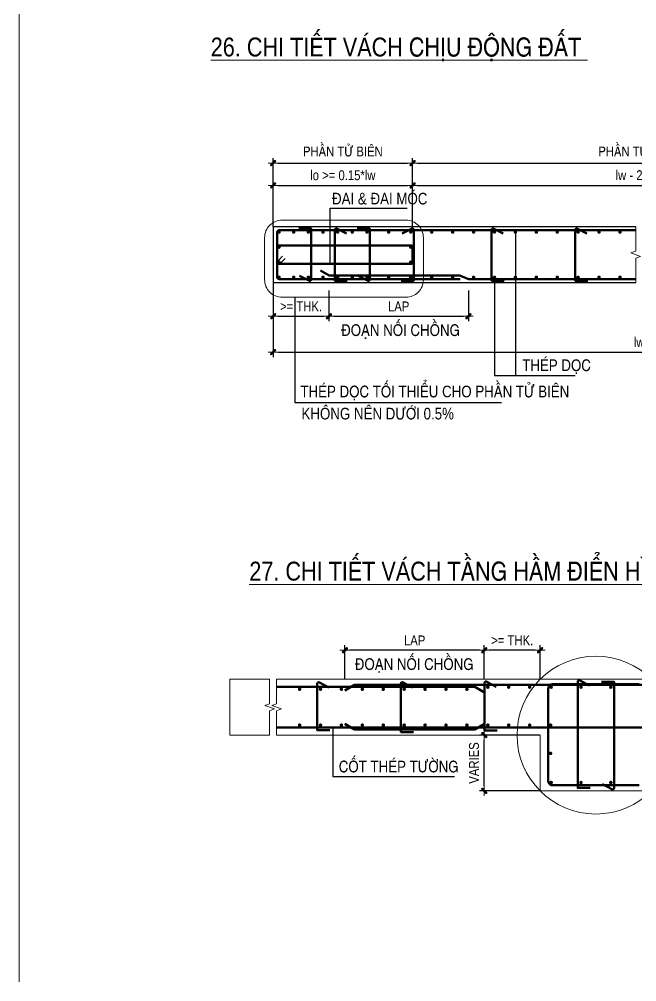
# Model space of a CAD drawing. Header units: millimetres. Extents: x -88960 to 836140, y 175458 to 320791.
# Drawn here: x 122943 to 135470, y 192909 to 212420 of the extents above; entities that cross this region are included whole.
import ezdxf
from ezdxf.enums import TextEntityAlignment as Align

# ---------------------------------------------------------------- set-up
doc = ezdxf.new("R2010")
doc.units = ezdxf.units.MM
doc.header["$LTSCALE"] = 1000
doc.layers.get('DEFPOINTS').update_dxf_attribs({"linetype": 'CONTINUOUS'})
for name, color, linetype, lineweight in [('Ap0402_Reinf.S', 6, 'CONTINUOUS', 35), ('CHUNHO', 1, 'CONTINUOUS', 13), ('CTHEP', 4, 'CONTINUOUS', 50), ('DBAO', 2, 'CONTINUOUS', 13), ('DGIONG', 4, 'CONTINUOUS', 13), ('KTH', 154, 'CONTINUOUS', 15), ('STICK', 1, 'CONTINUOUS', 9), ('TEXT', 1, 'CONTINUOUS', 15)]:
    doc.layers.add(name, color=color, linetype=linetype, lineweight=lineweight)
doc.layers.add('S-LINK-3', color=3, linetype='CONTINUOUS')
doc.layers.add('SW', color=7, linetype='CONTINUOUS')
doc.styles.add('romans', font='romans.shx', dxfattribs={"width": 0.8})
doc.styles.add('Star-HelCon', font='VHELVCN_0.TTF')
doc.styles.add('TTP-HelCon', font='VHELVCN_0.TTF')
doc.dimstyles.new('Star-100', dxfattribs={"dimscale": 100, "dimtxt": 2, "dimasz": 1, "dimexe": 1, "dimexo": 0.0625, "dimgap": 0.09, "dimtad": 0, "dimtoh": 1, "dimdec": 4, "dimrnd": 1, "dimdsep": 46, "dimtxsty": 'Star-HelCon', "dimblk": 'Stick', "dimcen": 0.09, "dimdle": 1.5, "dimclrd": 256, "dimclre": 256, "dimclrt": 7, "dimadec": 0, "dimazin": 0, "dimtfac": 1, "dimtdec": 4, "dimtix": 1, "dimtmove": 0, "dimatfit": 3, "dimfxl": 0.18, "dimtvp": 1, "dimtolj": 1, "dimtzin": 0, "dimarcsym": 2})
doc.dimstyles.new('TL 20', dxfattribs={"dimscale": 0, "dimtxt": 250, "dimasz": 200, "dimexe": 100, "dimexo": 200, "dimgap": 100, "dimtad": 1, "dimdec": 1, "dimlfac": 0.2, "dimdsep": 46, "dimtxsty": 'romans', "dimcen": 200, "dimdle": 100, "dimclrd": 256, "dimclre": 256, "dimclrt": 1, "dimaunit": 1, "dimadec": 0, "dimazin": 0, "dimtfac": 1, "dimtdec": 1, "dimtix": 1, "dimtmove": 2, "dimatfit": 3, "dimldrblk": 'OPEN30', "dimfxl": 1, "dimtolj": 1, "dimtzin": 0, "dimarcsym": 0})

# ---------------------------------------------------------------- blocks, each defined once
blk = doc.blocks.new('Stick')
at = {"layer": 'STICK'}
h = blk.add_hatch(color=256, dxfattribs=at)
edge = h.paths.add_edge_path()
edge.add_line((0.3, 0.5), (-0.5, -0.3))
edge.add_arc((-0.4, -0.4), 0.141, 135, 315)
edge.add_line((-0.3, -0.5), (0.5, 0.3))
edge.add_arc((0.4, 0.4), 0.141, 315, 495)
blk.add_line((1, 0), (-1, 0), dxfattribs=at)
blk.add_lwpolyline([(0.3, 0.5), (-0.5, -0.3, 1), (-0.3, -0.5), (0.5, 0.3, 1), (0.3, 0.5, 1)], format="xyb", dxfattribs=at)
blk = doc.blocks.new('*D688')
at = {"layer": 'DEFPOINTS', "color": 0, "transparency": 16777216}
for p in [(128094, 207082), (142944, 207082), (142944, 205673)]:
    blk.add_point(p, dxfattribs=at)
at = {"layer": 'KTH', "lineweight": -2, "transparency": 16777216}
for p, q in [((128094, 207076), (128094, 205573)), ((142944, 207076), (142944, 205573)), ((128194, 205673), (142844, 205673))]:
    blk.add_line(p, q, dxfattribs=at)
at = {"layer": 'KTH', "lineweight": -2, "transparency": 16777216, "xscale": 100, "yscale": 100, "zscale": 100, "rotation": 180}
blk.add_blockref('Stick', (128094, 205673), dxfattribs=at)
at = {"layer": 'KTH', "lineweight": -2, "transparency": 16777216, "xscale": 100, "yscale": 100, "zscale": 100}
blk.add_blockref('Stick', (142944, 205673), dxfattribs=at)
at = {"layer": 'KTH', "color": 7, "transparency": 16777216, "insert": (135519, 205873), "char_height": 200, "attachment_point": 5, "style": 'Star-HelCon'}
blk.add_mtext('\\A1;lw', dxfattribs=at)
blk = doc.blocks.new('*D689')
at = {"layer": 'DEFPOINTS', "color": 0, "transparency": 16777216}
for p in [(130922, 209505), (128094, 208214), (130922, 208214)]:
    blk.add_point(p, dxfattribs=at)
at = {"layer": 'KTH', "lineweight": -2, "transparency": 16777216}
for p, q in [((128094, 208220), (128094, 209605)), ((130922, 208220), (130922, 209605)), ((128194, 209505), (130822, 209505))]:
    blk.add_line(p, q, dxfattribs=at)
at = {"layer": 'KTH', "lineweight": -2, "transparency": 16777216, "xscale": 100, "yscale": 100, "zscale": 100, "rotation": 180}
blk.add_blockref('Stick', (128094, 209505), dxfattribs=at)
at = {"layer": 'KTH', "lineweight": -2, "transparency": 16777216, "xscale": 100, "yscale": 100, "zscale": 100}
blk.add_blockref('Stick', (130922, 209505), dxfattribs=at)
at = {"layer": 'KTH', "color": 7, "transparency": 16777216, "insert": (129508, 209737), "char_height": 200, "attachment_point": 5, "style": 'Star-HelCon'}
blk.add_mtext('\\A1;PHAÀN TÖÛ BIEÂN', dxfattribs=at)
blk = doc.blocks.new('*D690')
at = {"layer": 'DEFPOINTS', "color": 0, "transparency": 16777216}
for p in [(140116, 209505), (130922, 208922), (140116, 208214)]:
    blk.add_point(p, dxfattribs=at)
at = {"layer": 'KTH', "lineweight": -2, "transparency": 16777216}
for p, q in [((130922, 208928), (130922, 209605)), ((140116, 208220), (140116, 209605)), ((131022, 209505), (140016, 209505))]:
    blk.add_line(p, q, dxfattribs=at)
at = {"layer": 'KTH', "lineweight": -2, "transparency": 16777216, "xscale": 100, "yscale": 100, "zscale": 100, "rotation": 180}
blk.add_blockref('Stick', (130922, 209505), dxfattribs=at)
at = {"layer": 'KTH', "lineweight": -2, "transparency": 16777216, "xscale": 100, "yscale": 100, "zscale": 100}
blk.add_blockref('Stick', (140116, 209505), dxfattribs=at)
at = {"layer": 'KTH', "color": 7, "transparency": 16777216, "insert": (135519, 209737), "char_height": 200, "attachment_point": 5, "style": 'Star-HelCon'}
blk.add_mtext('\\A1;PHAÀN TÖÛ GIÖÕA', dxfattribs=at)
blk = doc.blocks.new('A$C65BE6BB0')
at = {"layer": 'S-LINK-3'}
blk.add_line((18, -17), (-51, -88), dxfattribs=at)
blk.add_lwpolyline([(-18, 17), (-86, -53)], dxfattribs=at)
blk = doc.blocks.new('*D694')
at = {"layer": 'DEFPOINTS', "color": 0, "transparency": 16777216}
for p in [(140116, 209053), (130922, 208214), (140116, 208214)]:
    blk.add_point(p, dxfattribs=at)
at = {"layer": 'KTH', "lineweight": -2, "transparency": 16777216}
for p, q in [((130922, 208220), (130922, 209153)), ((140116, 208220), (140116, 209153)), ((131022, 209053), (140016, 209053))]:
    blk.add_line(p, q, dxfattribs=at)
at = {"layer": 'KTH', "lineweight": -2, "transparency": 16777216, "xscale": 100, "yscale": 100, "zscale": 100, "rotation": 180}
blk.add_blockref('Stick', (130922, 209053), dxfattribs=at)
at = {"layer": 'KTH', "lineweight": -2, "transparency": 16777216, "xscale": 100, "yscale": 100, "zscale": 100}
blk.add_blockref('Stick', (140116, 209053), dxfattribs=at)
at = {"layer": 'KTH', "color": 7, "transparency": 16777216, "insert": (135448, 209257), "char_height": 200, "attachment_point": 5, "style": 'Star-HelCon'}
blk.add_mtext('\\A1;lw - 2*lo', dxfattribs=at)
blk = doc.blocks.new('*D695')
at = {"layer": 'DEFPOINTS', "color": 0, "transparency": 16777216}
for p in [(130922, 209053), (128094, 208214), (130922, 208214)]:
    blk.add_point(p, dxfattribs=at)
at = {"layer": 'KTH', "lineweight": -2, "transparency": 16777216}
for p, q in [((128094, 208220), (128094, 209153)), ((130922, 208220), (130922, 209153)), ((128194, 209053), (130822, 209053))]:
    blk.add_line(p, q, dxfattribs=at)
at = {"layer": 'KTH', "lineweight": -2, "transparency": 16777216, "xscale": 100, "yscale": 100, "zscale": 100, "rotation": 180}
blk.add_blockref('Stick', (128094, 209053), dxfattribs=at)
at = {"layer": 'KTH', "lineweight": -2, "transparency": 16777216, "xscale": 100, "yscale": 100, "zscale": 100}
blk.add_blockref('Stick', (130922, 209053), dxfattribs=at)
at = {"layer": 'KTH', "color": 7, "transparency": 16777216, "insert": (129508, 209257), "char_height": 200, "attachment_point": 5, "style": 'Star-HelCon'}
blk.add_mtext('\\A1;lo >= 0.15*lw', dxfattribs=at)
blk = doc.blocks.new('*D712')
at = {"layer": 'DEFPOINTS', "color": 0, "transparency": 16777216}
for p in [(132378, 199629), (132378, 199041), (133510, 199041)]:
    blk.add_point(p, dxfattribs=at)
at = {"layer": 'KTH', "lineweight": -2, "transparency": 16777216}
for p, q in [((132378, 199047), (132378, 199729)), ((133410, 199629), (132478, 199629)), ((133510, 199047), (133510, 199729))]:
    blk.add_line(p, q, dxfattribs=at)
at = {"layer": 'KTH', "lineweight": -2, "transparency": 16777216, "xscale": 100, "yscale": 100, "zscale": 100, "rotation": 180}
blk.add_blockref('Stick', (132378, 199629), dxfattribs=at)
at = {"layer": 'KTH', "lineweight": -2, "transparency": 16777216, "xscale": 100, "yscale": 100, "zscale": 100}
blk.add_blockref('Stick', (133510, 199629), dxfattribs=at)
at = {"layer": 'KTH', "color": 7, "transparency": 16777216, "insert": (132944, 199832), "char_height": 200, "attachment_point": 5, "style": 'Star-HelCon'}
blk.add_mtext('\\A1;>= THK.', dxfattribs=at)
blk = doc.blocks.new('*D713')
at = {"layer": 'DEFPOINTS', "color": 0, "transparency": 16777216}
for p in [(129550, 199629), (129550, 199041), (132378, 199041)]:
    blk.add_point(p, dxfattribs=at)
at = {"layer": 'KTH', "lineweight": -2, "transparency": 16777216}
for p, q in [((129550, 199047), (129550, 199729)), ((132278, 199629), (129650, 199629)), ((132378, 199047), (132378, 199729))]:
    blk.add_line(p, q, dxfattribs=at)
at = {"layer": 'KTH', "lineweight": -2, "transparency": 16777216, "xscale": 100, "yscale": 100, "zscale": 100, "rotation": 180}
blk.add_blockref('Stick', (129550, 199629), dxfattribs=at)
at = {"layer": 'KTH', "lineweight": -2, "transparency": 16777216, "xscale": 100, "yscale": 100, "zscale": 100}
blk.add_blockref('Stick', (132378, 199629), dxfattribs=at)
at = {"layer": 'KTH', "color": 7, "transparency": 16777216, "insert": (130964, 199829), "char_height": 200, "attachment_point": 5, "style": 'Star-HelCon'}
blk.add_mtext('\\A1;LAP', dxfattribs=at)
blk = doc.blocks.new('*D715')
at = {"layer": 'DEFPOINTS', "color": 0, "transparency": 16777216}
for p in [(132378, 197909), (133510, 197909), (133510, 196778)]:
    blk.add_point(p, dxfattribs=at)
at = {"layer": 'KTH', "lineweight": -2, "transparency": 16777216}
for p, q in [((133503, 197909), (132278, 197909)), ((132378, 196878), (132378, 197809)), ((133503, 196778), (132278, 196778))]:
    blk.add_line(p, q, dxfattribs=at)
at = {"layer": 'KTH', "lineweight": -2, "transparency": 16777216, "xscale": 100, "yscale": 100, "zscale": 100}
for p, rotation in [((132378, 197909), 90), ((132378, 196778), 270)]:
    blk.add_blockref('Stick', p, dxfattribs=dict(at, rotation=rotation))
at = {"layer": 'KTH', "color": 7, "transparency": 16777216, "insert": (132169, 197344), "char_height": 200, "attachment_point": 5, "rotation": 90, "style": 'Star-HelCon'}
blk.add_mtext('\\A1;VARIES', dxfattribs=at)
blk = doc.blocks.new('*D717')
at = {"layer": 'DEFPOINTS', "color": 0, "transparency": 16777216}
for p in [(129225, 206929), (132054, 206929), (132054, 206399)]:
    blk.add_point(p, dxfattribs=at)
at = {"layer": 'KTH', "lineweight": -2, "transparency": 16777216}
for p, q in [((129225, 206923), (129225, 206299)), ((132054, 206923), (132054, 206299)), ((129325, 206399), (131954, 206399))]:
    blk.add_line(p, q, dxfattribs=at)
at = {"layer": 'KTH', "lineweight": -2, "transparency": 16777216, "xscale": 100, "yscale": 100, "zscale": 100, "rotation": 180}
blk.add_blockref('Stick', (129225, 206399), dxfattribs=at)
at = {"layer": 'KTH', "lineweight": -2, "transparency": 16777216, "xscale": 100, "yscale": 100, "zscale": 100}
blk.add_blockref('Stick', (132054, 206399), dxfattribs=at)
at = {"layer": 'KTH', "color": 7, "transparency": 16777216, "insert": (130640, 206599), "char_height": 200, "attachment_point": 5, "style": 'Star-HelCon'}
blk.add_mtext('\\A1;LAP', dxfattribs=at)
blk = doc.blocks.new('*D718')
at = {"layer": 'DEFPOINTS', "color": 0, "transparency": 16777216}
for p in [(128094, 206929), (129225, 206929), (129225, 206399)]:
    blk.add_point(p, dxfattribs=at)
at = {"layer": 'KTH', "lineweight": -2, "transparency": 16777216}
for p, q in [((128094, 206923), (128094, 206299)), ((129225, 206923), (129225, 206299)), ((128194, 206399), (129125, 206399))]:
    blk.add_line(p, q, dxfattribs=at)
at = {"layer": 'KTH', "lineweight": -2, "transparency": 16777216, "xscale": 100, "yscale": 100, "zscale": 100, "rotation": 180}
blk.add_blockref('Stick', (128094, 206399), dxfattribs=at)
at = {"layer": 'KTH', "lineweight": -2, "transparency": 16777216, "xscale": 100, "yscale": 100, "zscale": 100}
blk.add_blockref('Stick', (129225, 206399), dxfattribs=at)
at = {"layer": 'KTH', "color": 7, "transparency": 16777216, "insert": (128660, 206601), "char_height": 200, "attachment_point": 5, "style": 'Star-HelCon'}
blk.add_mtext('\\A1;>= THK.', dxfattribs=at)

msp = doc.modelspace()

# ---------------------------------------------------------------- linework, layer by layer
at = {"layer": 'CTHEP'}
for p, q in [((129227.35049, 207223.45531), (129054.13238, 207323.46283)), ((132053.98656, 207152.77165), (131884.33024, 207223.4553)), ((132182.2812, 198885.21542), (128163.68418, 198885.21542)), ((129745.5914, 198927.64502), (129549.61747, 198814.49942)), ((129745.5914, 198927.64502), (139536.74016, 198927.64502)), ((132182.2812, 198885.21542), (132378.25513, 198772.06982)), ((133675.88978, 198854.17747), (133675.89229, 196975.23047)), ((135522.05613, 198939.03677), (133760.74898, 198939.03677)), ((139536.74016, 198064.90982), (128163.68418, 198064.90982)), ((129745.5914, 198022.48022), (129549.61747, 198135.62582)), ((132182.2812, 198022.48022), (132378.25513, 198135.62582)), ((129745.5914, 198022.48022), (132182.2812, 198022.48022)), ((135522.05613, 196891.02422), (133760.74898, 196891.02422))]:
    msp.add_line(p, q, dxfattribs=at)
for points in [[(128629.17575, 207221.97084), (128819.34632, 207123.49302, 0.6250265827), (128865.62904, 207146.05365), (128865.62904, 208178.15366), (128612.2328, 208178.15366)], [(129580.95355, 208073.59659), (129390.78298, 208172.07442, 0.6250265827), (129344.50026, 208149.51379), (129344.50026, 207117.41377), (129597.8965, 207117.41377)], [(129817.19999, 207221.97084), (130007.37057, 207123.49302, 0.6250265827), (130053.65328, 207146.05365), (130053.65328, 208178.15366), (129800.25704, 208178.15366)], [(130708.21818, 208073.59659), (130898.38875, 208172.07442, -0.6250265827), (130944.67147, 208149.51379), (130944.67147, 207117.41377), (130691.27523, 207117.41377)], [(132763.16786, 208073.59659), (132572.99729, 208172.07442, 0.6250265827), (132526.71457, 208149.51379), (132526.71457, 207117.41377), (132780.11081, 207117.41377)], [(134460.35186, 208073.59659), (134270.18129, 208172.07442, 0.6250265827), (134223.89857, 208149.51379), (134223.89857, 207117.41377), (134477.29481, 207117.41377)], [(131887.01017, 207152.77167), (128214.04647, 207152.77167, -0.4142135624), (128178.68847, 207188.12967), (128178.68847, 208107.43772, -0.4142135635), (128214.04647, 208142.79572), (135448.27859, 208142.79569)], [(134508.2866, 198917.2681), (134318.11603, 199015.74593, 0.6250265827), (134271.83332, 198993.18529), (134271.83332, 196838.65075), (134525.22956, 196838.65075)], [(129224.36694, 198874.8385), (129034.19637, 198973.31633, 0.6250265827), (128987.91365, 198950.75569), (128987.91365, 198007.02275), (129241.3099, 198007.02275)], [(130921.55094, 198874.8385), (130731.38037, 198973.31633, 0.6250265827), (130685.09765, 198950.75569), (130685.09765, 197971.66475), (130938.4939, 197971.66475)], [(132618.73494, 198890.90411), (132428.56437, 198989.38194, 0.6250265827), (132382.28165, 198966.8213), (132382.28165, 198001.99722), (132635.6779, 198001.99722)], [(134774.51851, 196912.79289), (134964.68908, 196814.31506, 0.6250265827), (135010.9718, 196836.8757), (135010.9718, 198991.41024), (134757.57556, 198991.41024)]]:
    msp.add_lwpolyline(points, format="xyb", dxfattribs=at)
for points, const_width in [([(128196.36747, 208107.43766, 1), (128231.72547, 208107.43766, 1)], 35.358), ([(128493.37353, 208107.43766, 1), (128528.73153, 208107.43766, 1)], 35.358), ([(128790.37959, 208107.43766, 1), (128825.73759, 208107.43766, 1)], 35.358), ([(129087.38565, 208107.43766, 1), (129122.74365, 208107.43766, 1)], 35.358), ([(129384.39171, 208107.43766, 1), (129419.74971, 208107.43766, 1)], 35.358), ([(129681.39777, 208107.43766, 1), (129716.75577, 208107.43766, 1)], 35.358), ([(129978.40383, 208107.43766, 1), (130013.76183, 208107.43766, 1)], 35.358), ([(130420.32953, 208107.43766, 1), (130455.68753, 208107.43766, 1)], 35.358), ([(130904.78002, 208107.43766, -1), (130869.42202, 208107.43766, -1)], 35.358), ([(131329.07602, 208107.43766, -1), (131293.71802, 208107.43766, -1)], 35.358), ([(131753.37202, 208107.43766, -1), (131718.01402, 208107.43766, -1)], 35.358), ([(132177.66802, 208107.43766, -1), (132142.31002, 208107.43766, -1)], 35.358), ([(132601.96402, 208107.43766, -1), (132566.60602, 208107.43766, -1)], 35.358), ([(133026.26002, 208107.43766, -1), (132990.90202, 208107.43766, -1)], 35.358), ([(133450.55602, 208107.43766, -1), (133415.19802, 208107.43766, -1)], 35.358), ([(133874.85202, 208107.43766, -1), (133839.49402, 208107.43766, -1)], 35.358), ([(134299.14802, 208107.43766, -1), (134263.79002, 208107.43766, -1)], 35.358), ([(134723.44402, 208107.43766, -1), (134688.08602, 208107.43766, -1)], 35.358), ([(135147.74002, 208107.43766, -1), (135112.38202, 208107.43766, -1)], 35.358), ([(128196.36747, 207801.00167, 1), (128231.72547, 207801.00167, 1)], 35.358), ([(130904.78002, 207801.00167, -1), (130869.42202, 207801.00167, -1)], 35.358), ([(128196.36747, 207494.56567, 1), (128231.72547, 207494.56567, 1)], 35.358), ([(130904.78002, 207494.56567, -1), (130869.42202, 207494.56567, -1)], 35.358), ([(128196.36747, 207188.12967, 1), (128231.72547, 207188.12967, 1)], 35.358), ([(128493.37353, 207188.12967, 1), (128528.73153, 207188.12967, 1)], 35.358), ([(128790.37959, 207188.12967, 1), (128825.73759, 207188.12967, 1)], 35.358), ([(129087.38565, 207188.12967, 1), (129122.74365, 207188.12967, 1)], 35.358), ([(129384.39171, 207188.12967, 1), (129419.74971, 207188.12967, 1)], 35.358), ([(129681.39777, 207188.12967, 1), (129716.75577, 207188.12967, 1)], 35.358), ([(129978.40383, 207188.12967, 1), (130013.76183, 207188.12967, 1)], 35.358), ([(130420.32953, 207188.12967, 1), (130455.68753, 207188.12967, 1)], 35.358), ([(130904.78002, 207188.12967, -1), (130869.42202, 207188.12967, -1)], 35.358), ([(131329.07602, 207188.12967, -1), (131293.71802, 207188.12967, -1)], 35.358), ([(131753.37202, 207188.12967, -1), (131718.01402, 207188.12967, -1)], 35.358), ([(132177.66802, 207188.12967, -1), (132142.31002, 207188.12967, -1)], 35.358), ([(132601.96402, 207188.12967, -1), (132566.60602, 207188.12967, -1)], 35.358), ([(133026.26002, 207188.12967, -1), (132990.90202, 207188.12967, -1)], 35.358), ([(133450.55602, 207188.12967, -1), (133415.19802, 207188.12967, -1)], 35.358), ([(133874.85202, 207188.12967, -1), (133839.49402, 207188.12967, -1)], 35.358), ([(134299.14802, 207188.12967, -1), (134263.79002, 207188.12967, -1)], 35.358), ([(134723.44402, 207188.12967, -1), (134688.08602, 207188.12967, -1)], 35.358), ([(135147.74002, 207188.12967, -1), (135112.38202, 207188.12967, -1)], 35.358), ([(128648.07639, 198839.25002, -1), (128612.5416, 198839.25002, -1)], 35.18121), ([(129072.37239, 198839.25002, -1), (129036.8376, 198839.25002, -1)], 35.18121), ([(129496.66839, 198839.25002, -1), (129461.1336, 198839.25002, -1)], 35.18121), ([(129920.96439, 198839.25002, -1), (129885.4296, 198839.25002, -1)], 35.18121), ([(130345.26039, 198839.25002, -1), (130309.7256, 198839.25002, -1)], 35.18121), ([(130769.55639, 198839.25002, -1), (130734.0216, 198839.25002, -1)], 35.18121), ([(131193.85239, 198839.25002, -1), (131158.3176, 198839.25002, -1)], 35.18121), ([(131618.14839, 198839.25002, -1), (131582.6136, 198839.25002, -1)], 35.18121), ([(132042.44439, 198839.25002, -1), (132006.9096, 198839.25002, -1)], 35.18121), ([(132466.74039, 198881.67962, -1), (132431.2056, 198881.67962, -1)], 35.18121), ([(132891.03639, 198881.67962, -1), (132855.5016, 198881.67962, -1)], 35.18121), ([(133315.33239, 198881.67962, -1), (133279.7976, 198881.67962, -1)], 35.18121), ([(133715.4795, 198881.67962, 1), (133751.01429, 198881.67962, 1)], 35.18121), ([(134320.75727, 198881.67962, 1), (134356.29206, 198881.67962, 1)], 35.18121), ([(134926.03503, 198881.67962, 1), (134961.56982, 198881.67962, 1)], 35.18121), ([(128648.07639, 198110.87502, 1), (128612.5416, 198110.87502, 1)], 35.18121), ([(129072.37239, 198110.87502, 1), (129036.8376, 198110.87502, 1)], 35.18121), ([(129496.66839, 198110.87502, 1), (129461.1336, 198110.87502, 1)], 35.18121), ([(129920.96439, 198110.87502, 1), (129885.4296, 198110.87502, 1)], 35.18121), ([(130345.26039, 198110.87502, 1), (130309.7256, 198110.87502, 1)], 35.18121), ([(130769.55639, 198110.87502, 1), (130734.0216, 198110.87502, 1)], 35.18121), ([(131193.85239, 198110.87502, 1), (131158.3176, 198110.87502, 1)], 35.18121), ([(131618.14839, 198110.87502, 1), (131582.6136, 198110.87502, 1)], 35.18121), ([(132042.44439, 198110.87502, 1), (132006.9096, 198110.87502, 1)], 35.18121), ([(132466.74039, 198110.87502, 1), (132431.2056, 198110.87502, 1)], 35.18121), ([(132891.03639, 198110.87502, 1), (132855.5016, 198110.87502, 1)], 35.18121), ([(133315.33239, 198110.87502, 1), (133279.7976, 198110.87502, 1)], 35.18121), ([(133704.0878, 198110.87502, -1), (133739.62259, 198110.87502, -1)], 35.18121), ([(133704.0878, 197538.82706, -1), (133739.62259, 197538.82706, -1)], 35.18121), ([(133715.4795, 196948.38137, -1), (133751.01429, 196948.38137, -1)], 35.18121), ([(134320.75727, 196947.72832, -1), (134356.29206, 196947.72832, -1)], 35.18121), ([(134926.03503, 196947.72832, -1), (134961.56982, 196947.72832, -1)], 35.18121)]:
    msp.add_lwpolyline(points, format="xyb", close=True, dxfattribs=dict(at, const_width=const_width))
msp.add_lwpolyline([(130887.10102, 207459.20767), (128214.04647, 207459.20767, -0.4142135624), (128178.68847, 207494.56567), (128178.68847, 207801.00167, -0.4142135624), (128214.04647, 207836.35967), (130887.10102, 207836.35967, -0.4142135624), (130922.45902, 207801.00167), (130922.45902, 207494.56567, -0.4142135624)], format="xyb", close=True, dxfattribs=at)
for points in [[(129227.35049, 207223.45531), (131884.33024, 207223.4553)], [(132053.98644, 207152.77171), (135448.27859, 207152.77169)]]:
    msp.add_lwpolyline(points, dxfattribs=at)
for centre, start, end in [((133760.74898, 198854.17757), 90, 180.000069082), ((133760.74898, 196975.88342), 179.999930918, 270)]:
    msp.add_arc(centre, 84.8592, start, end, dxfattribs=at)
at = {"layer": 'DBAO'}
for p, q in [((122943.24214, 233251.52131), (122943.24214, 192909.49859)), ((127215.99, 197909.33462), (127215.99, 199040.79062)), ((127215.99, 199040.79062), (128022.25218, 199040.79062)), ((140864.17056, 199040.79062), (128163.68418, 199040.79062)), ((127925.10688, 198510.42062), (128022.25218, 198545.77862)), ((128119.39749, 198439.70462), (127925.10688, 198510.42062)), ((128022.25218, 198404.34662), (128119.39749, 198439.70462)), ((128066.53888, 198510.42062), (128163.68418, 198545.77862)), ((128260.82949, 198439.70462), (128066.53888, 198510.42062)), ((128163.68418, 198404.34662), (128260.82949, 198439.70462)), ((128022.25218, 197909.33462), (127215.99, 197909.33462)), ((133509.70978, 197909.33462), (128163.68418, 197909.33462)), ((133509.70978, 196777.87862), (133509.70978, 197909.33462)), ((135772.62178, 196777.87862), (133509.70978, 196777.87862))]:
    msp.add_line(p, q, dxfattribs=at)
at = {"layer": 'DBAO', "linetype": 'Continuous'}
for p, q in [((135351.13328, 207683.14169), (135448.27859, 207718.49969)), ((135545.4239, 207612.42569), (135351.13328, 207683.14169)), ((135448.27859, 207577.06769), (135545.4239, 207612.42569))]:
    msp.add_line(p, q, dxfattribs=at)
for points in [[(128093.81876, 208213.51172), (128093.81875, 207082.05572), (135448.27859, 207082.05569)], [(135448.27859, 208213.51169), (128093.81876, 208213.51172)], [(135448.27859, 207718.49969), (135448.27859, 208213.51169)], [(135448.27859, 207082.05569), (135448.27859, 207577.06769)]]:
    msp.add_lwpolyline(points, dxfattribs=at)
at = {"layer": 'DBAO'}
for points in [[(128022.25218, 198545.77862), (128022.25218, 199040.79062)], [(128163.68418, 198545.77862), (128163.68418, 199040.79062)], [(128022.25218, 197909.33462), (128022.25218, 198404.34662)], [(128163.68418, 197909.33462), (128163.68418, 198404.34662)]]:
    msp.add_lwpolyline(points, dxfattribs=at)
at = {"layer": 'DGIONG'}
msp.add_lwpolyline([(127921.53717, 207995.34179, -0.4142135624), (128275.11717, 208348.92179), (130788.14102, 208348.92179, -0.4142135624), (131141.72102, 207995.34179), (131141.72102, 207137.08703, -0.4142135624), (130788.14102, 206783.50703), (128275.11717, 206783.50703, -0.4142135624), (127921.53717, 207137.08703)], format="xyb", close=True, dxfattribs=at)
msp.add_circle((134641.16578, 197909.33462), 1600.11947, dxfattribs=at)
at = {"layer": 'SW', "linetype": 'Continuous'}
msp.add_lwpolyline([(135448.27859, 208213.51169), (128093.81876, 208213.51172), (128093.81875, 207082.05572), (135448.27859, 207082.05569)], dxfattribs=at)

# ---------------------------------------------------------------- block references
at = {"layer": 'Ap0402_Reinf.S', "xscale": 1.414319999966157, "yscale": 1.414319999966157, "zscale": 1.414319999966157, "rotation": 359.2706028310127}
msp.add_blockref('A$C65BE6BB0', (128312.23702, 207592.75622), dxfattribs=at)

# ---------------------------------------------------------------- texts
at = {"layer": 'CHUNHO', "style": 'Star-HelCon'}
for s, p in [('ÑAI & ÑAI MOÙC', (129288.60827, 208666.18263)), ('ÑOAÏN NOÁI CHOÀNG', (129473.91859, 206000.34112)), ('THEÙP DOÏC', (133146.51818, 205288.39905)), ('THEÙP DOÏC TOÁI THIEÅU CHO PHAÀN TÖÛ BIEÂN', (128646.82485, 204756.13804)), ('KHOÂNG NEÂN DÖÔÙI 0.5%', (128668.54752, 204307.85474)), ('ÑOAÏN NOÁI CHOÀNG', (129751.655, 199230.84243)), ('COÁT THEÙP TÖÔØNG', (129425.47582, 197154.82856))]:
    msp.add_text(s, height=235.72, dxfattribs=at).set_placement(p)
at = {"layer": 'TEXT', "color": 2, "style": 'TTP-HelCon'}
for s, p in [('%%U26. CHI TIEÁT VAÙCH CHÒU ÑOÄNG ÑAÁT ', (126828.30078, 211856.73483)), ('%%U27. CHI TIEÁT VAÙCH TAÀNG HAÀM ÑIEÅN HÌNH ', (127610.79119, 201232.85997))]:
    msp.add_text(s, height=383.045, dxfattribs=at).set_placement(p, align=Align.MIDDLE_LEFT)

# ---------------------------------------------------------------- dimensions: what is measured, and where the dimension line sits
at = {"layer": 'KTH'}
for base, p1, p2, text, picture, middle in [((130922.45902, 209505.0379), (128093.81876, 208213.51172), (130922.45902, 208213.51176), 'PHAÀN TÖÛ BIEÂN', '*D689', (129508.13889, 209737.0379)), ((140115.5403, 209505.0379), (130922.45888, 208921.9506), (140115.5403, 208213.51167), 'PHAÀN TÖÛ GIÖÕA', '*D690', (135518.99959, 209737.0379)), ((142944.17043, 205673.478), (128093.82901, 207082.05572), (142944.17043, 207082.05566), 'lw', '*D688', (135518.99972, 205873.478)), ((129225.28501, 206398.81332), (128093.82901, 206929.18332), (129225.28501, 206929.18332), '>= THK.', '*D718', (128659.55701, 206601.47999)), ((132053.92266, 206398.81332), (129225.28501, 206929.18332), (132053.92266, 206929.18332), 'LAP', '*D717', (130639.60384, 206598.81332)), ((132378.25513, 199629.31462), (133509.71113, 199040.79062), (132378.25513, 199040.79062), '>= THK.', '*D712', (132943.98313, 199831.98129)), ((129549.61747, 199629.31462), (132378.25513, 199040.79062), (129549.61747, 199040.79062), 'LAP', '*D713', (130963.9363, 199829.31462))]:
    dim = msp.add_linear_dim(base=base, p1=p1, p2=p2, text=text, dimstyle='Star-100', dxfattribs=at)
    dim.commit()
    dim.dimension.update_dxf_attribs({"geometry": picture, "text_midpoint": middle})
for base, p1, p2, text, picture, middle in [((130922.45902, 209052.77602), (128093.829, 208213.51072), (130922.45902, 208213.51176), 'lo >= 0.15*lw', '*D695', (129508.14401, 209052.77602)), ((140115.5403, 209052.77602), (130922.45389, 208213.51176), (140115.5403, 208213.51172), 'lw - 2*lo', '*D694', (135448.28871, 209052.77602))]:
    dim = msp.add_linear_dim(base=base, p1=p1, p2=p2, text=text, dimstyle='Star-100', dxfattribs=at)
    dim.commit()
    dim.dimension.update_dxf_attribs({"geometry": picture, "text_midpoint": middle, "dimtype": 160})
dim = msp.add_linear_dim(base=(132378.25513, 197909.33462), p1=(133509.71113, 196777.87862), p2=(133509.70978, 197909.33462), angle=90, text='VARIES', dimstyle='Star-100', dxfattribs=at)
dim.commit()
dim.dimension.update_dxf_attribs({"geometry": '*D715', "text_midpoint": (132169.18846, 197343.60662)})

# ---------------------------------------------------------------- leaders
at = {"layer": 'DGIONG'}
for points in [[(129253.56768, 207459.20767), (129253.56768, 208589.24494), (130812.02803, 208589.24494)], [(133008.58102, 208107.43766), (133008.58101, 205199.10482), (134222.83189, 205199.10482)], [(132584.28502, 207188.12967), (132584.28501, 205199.10482), (134147.62754, 205199.10482)], [(128532.36449, 206783.50703), (128532.36448, 204648.37719), (132727.63652, 204648.37719)], [(129303.2, 198064.90982), (129303.2, 197072.27881), (131772.28621, 197072.27881)]]:
    msp.add_leader(points, dimstyle='TL 20', override={"dimscale": 1, "dimldrblk": 'None'}, dxfattribs=at)

doc.saveas('drawing.dxf')
